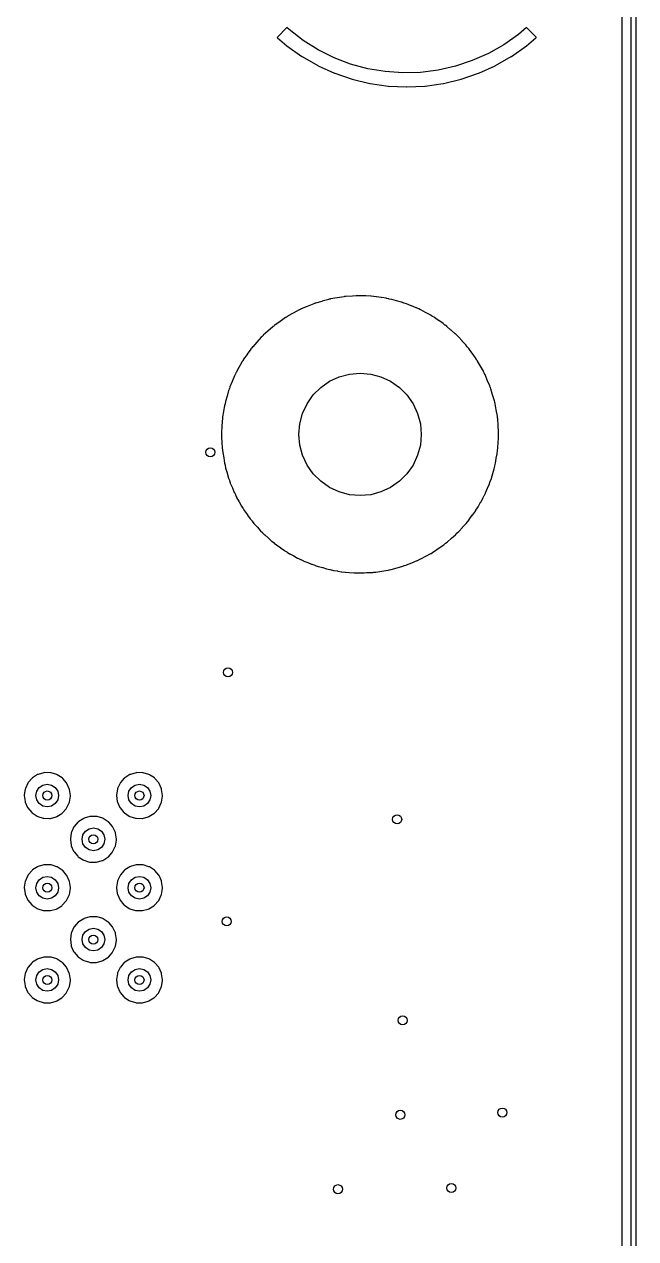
# Model space of a CAD drawing. Extents: x 0 to 4.25, y -4.33 to 0.
# Drawn here: x 3.723 to 4.254, y -2.153 to -1.1 of the extents above; entities that cross this region are included whole.
import ezdxf

# ---------------------------------------------------------------- set-up
doc = ezdxf.new("R2010")
doc.units = 0
doc.header["$MEASUREMENT"] = 0
doc.layers.add('BLACK', color=7, linetype='CONTINUOUS')

msp = doc.modelspace()

# ---------------------------------------------------------------- linework, layer by layer
at = {"layer": 'BLACK', "linetype": 'CONTINUOUS'}
for p, q in [((4.25394, 0), (4.25394, -4.33071)), ((4.25, -4.32874), (4.25, -0.001969)), ((4.24201, -0.013961), (4.24201, -2.4072)), ((3.95116, -1.10241), (3.94301, -1.11056)), ((3.95305, -1.10418), (3.95116, -1.10241)), ((3.96524, -1.11357), (3.95305, -1.10418)), ((4.15902, -1.10235), (4.15207, -1.10835)), ((4.1674, -1.11073), (4.15902, -1.10235)), ((3.94301, -1.11056), (3.94277, -1.11102)), ((3.94277, -1.11102), (3.94279, -1.11112)), ((3.94279, -1.11112), (3.94286, -1.11121)), ((3.94286, -1.11121), (3.95108, -1.11823)), ((3.97829, -1.12172), (3.96524, -1.11357)), ((4.15207, -1.10835), (4.1395, -1.11722)), ((4.15916, -1.11823), (4.1672, -1.11136)), ((4.1672, -1.11136), (4.16747, -1.11092)), ((4.16746, -1.11082), (4.1674, -1.11073)), ((4.16747, -1.11092), (4.16746, -1.11082)), ((3.95108, -1.11823), (3.95122, -1.11834)), ((3.95122, -1.11834), (3.96415, -1.12742)), ((3.99207, -1.12856), (3.97829, -1.12172)), ((4.12612, -1.12482), (4.11207, -1.13107)), ((4.1395, -1.11722), (4.12612, -1.12482)), ((4.14609, -1.12742), (4.15901, -1.11834)), ((4.15901, -1.11834), (4.15916, -1.11823)), ((3.96415, -1.12742), (3.9643, -1.12752)), ((3.9643, -1.12752), (3.97803, -1.13535)), ((3.97803, -1.13535), (3.97819, -1.13543)), ((3.97819, -1.13543), (3.99259, -1.14193)), ((4.00645, -1.13402), (3.99207, -1.12856)), ((4.0213, -1.13806), (4.00645, -1.13402)), ((4.09747, -1.13593), (4.08246, -1.13934)), ((4.11207, -1.13107), (4.09747, -1.13593)), ((4.11765, -1.14193), (4.13205, -1.13543)), ((4.13205, -1.13543), (4.13221, -1.13535)), ((4.13221, -1.13535), (4.14593, -1.12752)), ((4.14593, -1.12752), (4.14609, -1.12742)), ((3.99259, -1.14193), (3.99276, -1.142)), ((3.99276, -1.142), (4.0077, -1.14712)), ((4.0077, -1.14712), (4.00788, -1.14717)), ((4.00788, -1.14717), (4.02324, -1.15086)), ((4.03647, -1.14062), (4.0213, -1.13806)), ((4.05182, -1.1417), (4.03647, -1.14062)), ((4.0672, -1.14127), (4.05182, -1.1417)), ((4.08246, -1.13934), (4.0672, -1.14127)), ((4.08699, -1.15086), (4.10235, -1.14717)), ((4.10235, -1.14717), (4.10253, -1.14712)), ((4.10253, -1.14712), (4.11748, -1.142)), ((4.11748, -1.142), (4.11765, -1.14193)), ((4.02324, -1.15086), (4.02342, -1.15089)), ((4.02342, -1.15089), (4.03906, -1.15312)), ((4.03906, -1.15312), (4.03925, -1.15314)), ((4.03925, -1.15314), (4.05503, -1.15388)), ((4.05503, -1.15388), (4.05521, -1.15388)), ((4.05521, -1.15388), (4.07099, -1.15314)), ((4.07099, -1.15314), (4.07117, -1.15312)), ((4.07117, -1.15312), (4.08681, -1.15089)), ((4.08681, -1.15089), (4.08699, -1.15086)), ((3.9877, -1.33812), (3.98749, -1.33817)), ((3.98808, -1.33806), (3.9877, -1.33812)), ((3.98847, -1.33797), (3.98808, -1.33806)), ((3.98872, -1.3379), (3.98847, -1.33797)), ((3.98893, -1.33785), (3.98872, -1.3379)), ((3.99476, -1.33691), (3.98893, -1.33785)), ((3.9948, -1.3369), (3.99476, -1.33691)), ((4.00092, -1.33585), (3.9948, -1.3369)), ((4.00114, -1.33583), (4.00092, -1.33585)), ((4.00141, -1.33581), (4.00114, -1.33583)), ((4.00182, -1.33577), (4.00141, -1.33581)), ((4.00197, -1.33574), (4.00182, -1.33577)), ((4.00219, -1.33572), (4.00197, -1.33574)), ((4.00817, -1.33543), (4.00219, -1.33572)), ((4.0082, -1.33543), (4.00817, -1.33543)), ((4.01114, -1.33526), (4.0082, -1.33543)), ((4.01125, -1.33526), (4.01114, -1.33526)), ((4.01158, -1.33526), (4.01125, -1.33526)), ((4.01177, -1.33525), (4.01158, -1.33526)), ((4.01538, -1.33507), (4.01177, -1.33525)), ((4.01559, -1.33508), (4.01538, -1.33507)), ((4.01832, -1.33525), (4.01559, -1.33508)), ((4.01857, -1.33526), (4.01832, -1.33525)), ((4.0196, -1.33526), (4.01857, -1.33526)), ((4.01968, -1.33526), (4.0196, -1.33526)), ((4.02399, -1.33543), (4.01968, -1.33526)), ((4.02417, -1.33544), (4.02399, -1.33543)), ((4.0264, -1.33575), (4.02417, -1.33544)), ((4.02668, -1.33577), (4.0264, -1.33575)), ((4.02877, -1.33591), (4.02668, -1.33577)), ((4.02899, -1.33593), (4.02877, -1.33591)), ((4.03307, -1.33665), (4.02899, -1.33593)), ((4.03322, -1.33667), (4.03307, -1.33665)), ((4.03748, -1.33725), (4.03322, -1.33667)), ((4.0377, -1.3373), (4.03748, -1.33725)), ((4.03975, -1.33782), (4.0377, -1.3373)), ((4.04004, -1.33788), (4.03975, -1.33782)), ((4.042, -1.33822), (4.04004, -1.33788)), ((3.96183, -1.34728), (3.95672, -1.35015)), ((3.96203, -1.34719), (3.96183, -1.34728)), ((3.96258, -1.34696), (3.96203, -1.34719)), ((3.96294, -1.34679), (3.96258, -1.34696)), ((3.96335, -1.34656), (3.96294, -1.34679)), ((3.96355, -1.34647), (3.96335, -1.34656)), ((3.96884, -1.34433), (3.96355, -1.34647)), ((3.96889, -1.34431), (3.96884, -1.34433)), ((3.9744, -1.342), (3.96889, -1.34431)), ((3.97461, -1.34193), (3.9744, -1.342)), ((3.97508, -1.34179), (3.97461, -1.34193)), ((3.97546, -1.34166), (3.97508, -1.34179)), ((3.97579, -1.34152), (3.97546, -1.34166)), ((3.976, -1.34145), (3.97579, -1.34152)), ((3.9816, -1.33989), (3.976, -1.34145)), ((3.98164, -1.33988), (3.9816, -1.33989)), ((3.98749, -1.33817), (3.98164, -1.33988)), ((4.04221, -1.33827), (4.042, -1.33822)), ((4.04628, -1.33947), (4.04221, -1.33827)), ((4.04643, -1.33951), (4.04628, -1.33947)), ((4.0507, -1.3406), (4.04643, -1.33951)), ((4.05091, -1.34066), (4.0507, -1.3406)), ((4.05279, -1.34138), (4.05091, -1.34066)), ((4.05308, -1.34147), (4.05279, -1.34138)), ((4.05488, -1.342), (4.05308, -1.34147)), ((4.05508, -1.34208), (4.05488, -1.342)), ((4.0591, -1.34376), (4.05508, -1.34208)), ((4.05923, -1.34382), (4.0591, -1.34376)), ((4.06345, -1.34542), (4.05923, -1.34382)), ((4.06366, -1.34551), (4.06345, -1.34542)), ((4.06535, -1.34638), (4.06366, -1.34551)), ((4.06563, -1.34651), (4.06535, -1.34638)), ((4.06726, -1.34719), (4.06563, -1.34651)), ((4.06745, -1.34729), (4.06726, -1.34719)), ((4.07135, -1.34947), (4.06745, -1.34729)), ((3.94523, -1.35735), (3.9407, -1.3605)), ((3.94529, -1.35731), (3.94523, -1.35735)), ((3.94994, -1.35396), (3.94529, -1.35731)), ((3.95013, -1.35384), (3.94994, -1.35396)), ((3.95074, -1.35349), (3.95013, -1.35384)), ((3.95107, -1.35329), (3.95074, -1.35349)), ((3.95155, -1.35296), (3.95107, -1.35329)), ((3.95173, -1.35284), (3.95155, -1.35296)), ((3.95667, -1.35017), (3.95173, -1.35284)), ((3.95672, -1.35015), (3.95667, -1.35017)), ((4.07147, -1.34953), (4.07135, -1.34947)), ((4.07558, -1.35165), (4.07147, -1.34953)), ((4.07577, -1.35176), (4.07558, -1.35165)), ((4.07726, -1.35276), (4.07577, -1.35176)), ((4.07753, -1.35292), (4.07726, -1.35276)), ((4.07898, -1.35373), (4.07753, -1.35292)), ((4.07917, -1.35385), (4.07898, -1.35373)), ((4.08288, -1.35651), (4.07917, -1.35385)), ((4.08299, -1.35658), (4.08288, -1.35651)), ((4.08692, -1.35921), (4.08299, -1.35658)), ((3.93044, -1.36948), (3.9299, -1.37007)), ((3.93059, -1.36933), (3.93044, -1.36948)), ((3.93467, -1.36576), (3.93059, -1.36933)), ((3.93472, -1.36572), (3.93467, -1.36576)), ((3.93888, -1.36193), (3.93472, -1.36572)), ((3.93906, -1.36179), (3.93888, -1.36193)), ((3.93972, -1.36132), (3.93906, -1.36179)), ((3.94001, -1.36108), (3.93972, -1.36132)), ((3.94053, -1.36063), (3.94001, -1.36108)), ((3.9407, -1.3605), (3.94053, -1.36063)), ((4.0871, -1.35935), (4.08692, -1.35921)), ((4.08839, -1.36043), (4.0871, -1.35935)), ((4.08864, -1.36063), (4.08839, -1.36043)), ((4.0899, -1.36154), (4.08864, -1.36063)), ((4.09008, -1.36167), (4.0899, -1.36154)), ((4.09355, -1.3648), (4.09008, -1.36167)), ((4.09364, -1.36488), (4.09355, -1.3648)), ((4.09734, -1.36801), (4.09364, -1.36488)), ((4.0975, -1.36817), (4.09734, -1.36801)), ((4.09858, -1.36931), (4.0975, -1.36817)), ((4.09882, -1.36954), (4.09858, -1.36931)), ((4.09989, -1.37051), (4.09882, -1.36954)), ((3.92086, -1.38013), (3.92064, -1.38042)), ((3.9214, -1.3794), (3.92086, -1.38013)), ((3.92153, -1.37923), (3.9214, -1.3794)), ((3.92511, -1.37531), (3.92153, -1.37923)), ((3.92517, -1.37525), (3.92511, -1.37531)), ((3.9288, -1.37111), (3.92517, -1.37525)), ((3.92896, -1.37095), (3.9288, -1.37111)), ((3.92964, -1.37033), (3.92896, -1.37095)), ((3.9299, -1.37007), (3.92964, -1.37033)), ((4.10004, -1.37067), (4.09989, -1.37051)), ((4.10322, -1.37424), (4.10004, -1.37067)), ((4.10329, -1.37433), (4.10322, -1.37424)), ((4.10669, -1.37794), (4.10329, -1.37433)), ((4.10683, -1.37811), (4.10669, -1.37794)), ((4.10771, -1.37928), (4.10683, -1.37811)), ((4.10792, -1.37954), (4.10771, -1.37928)), ((4.10881, -1.38054), (4.10792, -1.37954)), ((3.91351, -1.39027), (3.91301, -1.39115)), ((3.91363, -1.39009), (3.91351, -1.39027)), ((3.91669, -1.38588), (3.91363, -1.39009)), ((3.91674, -1.38581), (3.91669, -1.38588)), ((3.91982, -1.38137), (3.91674, -1.38581)), ((3.91996, -1.38119), (3.91982, -1.38137)), ((3.92064, -1.38042), (3.91996, -1.38119)), ((4.10895, -1.38071), (4.10881, -1.38054)), ((4.11176, -1.38471), (4.10895, -1.38071)), ((4.11183, -1.38479), (4.11176, -1.38471)), ((4.11486, -1.38885), (4.11183, -1.38479)), ((4.11498, -1.38904), (4.11486, -1.38885)), ((4.11566, -1.39021), (4.11498, -1.38904)), ((4.11585, -1.3905), (4.11566, -1.39021)), ((4.11656, -1.3915), (4.11585, -1.3905)), ((3.90951, -1.39732), (3.90699, -1.40175)), ((3.90955, -1.39724), (3.90951, -1.39732)), ((3.91206, -1.39258), (3.90955, -1.39724)), ((3.91217, -1.39239), (3.91206, -1.39258)), ((3.91282, -1.39146), (3.91217, -1.39239)), ((3.91301, -1.39115), (3.91282, -1.39146)), ((4.11667, -1.39169), (4.11656, -1.3915)), ((4.11908, -1.39606), (4.11667, -1.39169)), ((4.11913, -1.39615), (4.11908, -1.39606)), ((4.12174, -1.40062), (4.11913, -1.39615)), ((4.12184, -1.40082), (4.12174, -1.40062)), ((4.12234, -1.40196), (4.12184, -1.40082)), ((3.90366, -1.4095), (3.90169, -1.41409)), ((3.9037, -1.4094), (3.90366, -1.4095)), ((3.90562, -1.4046), (3.9037, -1.4094)), ((3.90571, -1.4044), (3.90562, -1.4046)), ((3.9063, -1.4033), (3.90571, -1.4044)), ((3.90645, -1.40298), (3.9063, -1.4033)), ((3.90689, -1.40195), (3.90645, -1.40298)), ((3.90699, -1.40175), (3.90689, -1.40195)), ((3.98048, -1.4146), (3.98807, -1.40929)), ((3.98807, -1.40929), (3.99647, -1.40537)), ((3.99647, -1.40537), (4.00542, -1.40297)), ((4.00542, -1.40297), (4.01465, -1.40217)), ((4.01465, -1.40217), (4.02388, -1.40297)), ((4.02388, -1.40297), (4.03282, -1.40537)), ((4.03282, -1.40537), (4.04122, -1.40929)), ((4.04122, -1.40929), (4.04881, -1.4146)), ((4.1225, -1.40228), (4.12234, -1.40196)), ((4.12304, -1.40326), (4.1225, -1.40228)), ((4.12313, -1.40346), (4.12304, -1.40326)), ((4.12507, -1.40817), (4.12313, -1.40346)), ((4.12511, -1.40826), (4.12507, -1.40817)), ((4.12724, -1.4131), (4.12511, -1.40826)), ((3.89921, -1.42226), (3.8978, -1.42693)), ((3.89924, -1.42215), (3.89921, -1.42226)), ((3.90058, -1.41727), (3.89924, -1.42215)), ((3.90065, -1.41705), (3.90058, -1.41727)), ((3.90115, -1.41579), (3.90065, -1.41705)), ((3.90126, -1.41547), (3.90115, -1.41579)), ((3.90162, -1.41429), (3.90126, -1.41547)), ((3.90169, -1.41409), (3.90162, -1.41429)), ((3.96862, -1.42874), (3.97393, -1.42115)), ((3.97393, -1.42115), (3.98048, -1.4146)), ((4.04881, -1.4146), (4.05536, -1.42115)), ((4.05536, -1.42115), (4.06067, -1.42874)), ((4.12732, -1.41331), (4.12724, -1.4131)), ((4.12766, -1.41439), (4.12732, -1.41331)), ((4.12778, -1.41473), (4.12766, -1.41439)), ((4.12816, -1.41567), (4.12778, -1.41473)), ((4.12824, -1.41587), (4.12816, -1.41567)), ((4.12967, -1.42088), (4.12824, -1.41587)), ((4.12969, -1.42096), (4.12967, -1.42088)), ((4.1313, -1.42612), (4.12969, -1.42096)), ((3.897, -1.43042), (3.89625, -1.43532)), ((3.89705, -1.43021), (3.897, -1.43042)), ((3.89743, -1.42879), (3.89705, -1.43021)), ((3.89751, -1.42846), (3.89743, -1.42879)), ((3.89775, -1.42715), (3.89751, -1.42846)), ((3.8978, -1.42693), (3.89775, -1.42715)), ((3.9647, -1.43714), (3.96862, -1.42874)), ((4.06067, -1.42874), (4.06459, -1.43714)), ((4.13135, -1.42633), (4.1313, -1.42612)), ((4.13154, -1.42734), (4.13135, -1.42633)), ((4.13163, -1.4277), (4.13154, -1.42734)), ((4.13188, -1.42857), (4.13163, -1.4277)), ((4.13192, -1.42878), (4.13188, -1.42857)), ((4.13281, -1.43401), (4.13192, -1.42878)), ((3.8952, -1.44212), (3.89496, -1.44368)), ((3.89524, -1.4418), (3.8952, -1.44212)), ((3.89534, -1.44035), (3.89524, -1.4418)), ((3.89537, -1.44014), (3.89534, -1.44035)), ((3.89623, -1.43543), (3.89537, -1.44014)), ((3.89625, -1.43532), (3.89623, -1.43543)), ((3.9623, -1.44609), (3.9647, -1.43714)), ((4.06459, -1.43714), (4.06699, -1.44609)), ((4.13282, -1.43409), (4.13281, -1.43401)), ((4.13385, -1.43951), (4.13282, -1.43409)), ((4.13388, -1.43973), (4.13385, -1.43951)), ((4.13395, -1.44065), (4.13388, -1.43973)), ((4.13399, -1.44102), (4.13395, -1.44065)), ((4.13413, -1.4418), (4.13399, -1.44102)), ((4.13415, -1.44202), (4.13413, -1.4418)), ((4.13445, -1.44742), (4.13415, -1.44202)), ((3.89442, -1.45353), (3.89441, -1.45375)), ((3.89441, -1.45375), (3.89448, -1.4553)), ((3.89474, -1.44886), (3.89442, -1.45353)), ((3.89475, -1.44874), (3.89474, -1.44886)), ((3.89494, -1.4439), (3.89475, -1.44874)), ((3.89496, -1.44368), (3.89494, -1.4439)), ((3.9615, -1.45531), (3.9623, -1.44609)), ((4.06699, -1.44609), (4.0678, -1.45531)), ((4.13446, -1.4475), (4.13445, -1.44742)), ((4.13487, -1.45311), (4.13446, -1.4475)), ((4.13485, -1.45414), (4.13488, -1.45333)), ((4.13488, -1.45333), (4.13487, -1.45311)), ((3.89448, -1.45562), (3.89441, -1.4573)), ((3.89441, -1.4573), (3.89442, -1.45752)), ((3.89442, -1.45752), (3.89477, -1.46225)), ((3.89448, -1.4553), (3.89448, -1.45562)), ((3.89477, -1.46225), (3.89478, -1.46238)), ((3.89478, -1.46238), (3.89497, -1.46694)), ((3.9623, -1.46454), (3.9615, -1.45531)), ((3.9647, -1.47349), (3.9623, -1.46454)), ((4.06699, -1.46454), (4.06459, -1.47349)), ((4.0678, -1.45531), (4.06699, -1.46454)), ((4.13435, -1.46673), (4.13451, -1.46277)), ((4.13451, -1.46277), (4.13452, -1.46259)), ((4.13452, -1.46259), (4.13484, -1.45874)), ((4.13484, -1.45874), (4.13485, -1.4586)), ((4.13485, -1.45452), (4.13485, -1.45414)), ((4.13489, -1.45525), (4.13485, -1.45452)), ((4.13485, -1.4586), (4.13489, -1.45538)), ((4.13489, -1.45538), (4.13489, -1.45525)), ((3.89497, -1.46694), (3.89499, -1.46716)), ((3.89499, -1.46716), (3.89524, -1.4688)), ((3.89524, -1.4688), (3.89528, -1.46911)), ((3.89528, -1.46911), (3.89541, -1.4709)), ((3.89541, -1.4709), (3.89544, -1.47112)), ((3.89544, -1.47112), (3.8963, -1.47566)), ((3.96862, -1.48189), (3.9647, -1.47349)), ((4.06459, -1.47349), (4.06067, -1.48189)), ((4.13294, -1.47601), (4.1337, -1.47216)), ((4.1337, -1.47216), (4.13373, -1.47194)), ((4.13373, -1.47194), (4.13393, -1.46964)), ((4.13393, -1.46964), (4.13396, -1.46937)), ((4.13396, -1.46937), (4.13433, -1.46695)), ((4.13433, -1.46695), (4.13435, -1.46673)), ((3.8963, -1.47566), (3.89633, -1.4758)), ((3.89633, -1.4758), (3.89701, -1.48021)), ((3.89701, -1.48021), (3.89705, -1.48042)), ((3.89705, -1.48042), (3.89752, -1.48213)), ((3.89752, -1.48213), (3.89759, -1.48243)), ((3.89759, -1.48243), (3.89794, -1.4843)), ((3.89794, -1.4843), (3.898, -1.48451)), ((3.898, -1.48451), (3.89933, -1.48882)), ((3.97393, -1.48948), (3.96862, -1.48189)), ((4.06067, -1.48189), (4.05536, -1.48948)), ((4.12986, -1.48917), (4.13108, -1.48532)), ((4.13108, -1.48532), (4.13114, -1.48511)), ((4.13114, -1.48511), (4.13157, -1.48295)), ((4.13157, -1.48295), (4.13163, -1.48268)), ((4.13163, -1.48268), (4.13224, -1.48042)), ((4.13224, -1.48042), (4.13229, -1.48021)), ((4.13229, -1.48021), (4.13291, -1.47618)), ((4.13291, -1.47618), (4.13294, -1.47601)), ((3.89933, -1.48882), (3.89937, -1.48896)), ((3.89937, -1.48896), (3.90052, -1.49317)), ((3.90052, -1.49317), (3.90059, -1.49337)), ((3.90059, -1.49337), (3.90128, -1.49512)), ((3.90128, -1.49512), (3.90138, -1.49541)), ((3.90138, -1.49541), (3.90197, -1.49732)), ((3.98048, -1.49603), (3.97393, -1.48948)), ((3.98807, -1.50134), (3.98048, -1.49603)), ((4.04881, -1.49603), (4.04122, -1.50134)), ((4.05536, -1.48948), (4.04881, -1.49603)), ((4.12709, -1.49791), (4.12772, -1.49592)), ((4.12772, -1.49592), (4.12782, -1.49564)), ((4.12782, -1.49564), (4.12865, -1.49358)), ((4.12865, -1.49358), (4.12872, -1.49336)), ((4.12872, -1.49336), (4.12982, -1.48933)), ((4.12982, -1.48933), (4.12986, -1.48917)), ((3.90197, -1.49732), (3.90205, -1.49753)), ((3.90205, -1.49753), (3.90382, -1.50156)), ((3.90382, -1.50156), (3.90388, -1.5017)), ((3.90388, -1.5017), (3.90545, -1.50565)), ((3.90545, -1.50565), (3.90554, -1.50585)), ((3.90554, -1.50585), (3.90647, -1.5076)), ((3.99647, -1.50526), (3.98807, -1.50134)), ((4.00542, -1.50766), (3.99647, -1.50526)), ((4.03282, -1.50526), (4.02388, -1.50766)), ((4.04122, -1.50134), (4.03282, -1.50526)), ((4.12258, -1.5081), (4.12358, -1.50623)), ((4.12358, -1.50623), (4.12368, -1.50603)), ((4.12368, -1.50603), (4.12527, -1.50204)), ((4.12527, -1.50204), (4.12533, -1.5019)), ((4.12533, -1.5019), (4.12701, -1.49812)), ((4.12701, -1.49812), (4.12709, -1.49791)), ((3.90647, -1.5076), (3.9066, -1.50787)), ((3.9066, -1.50787), (3.90745, -1.50981)), ((3.90745, -1.50981), (3.90755, -1.51001)), ((3.90755, -1.51001), (3.90972, -1.51372)), ((3.90972, -1.51372), (3.90979, -1.51385)), ((3.90979, -1.51385), (3.91174, -1.51751)), ((4.01465, -1.50846), (4.00542, -1.50766)), ((4.02388, -1.50766), (4.01465, -1.50846)), ((4.11723, -1.51805), (4.11932, -1.51417)), ((4.11932, -1.51417), (4.11939, -1.51404)), ((4.11939, -1.51404), (4.12154, -1.51037)), ((4.12154, -1.51037), (4.12164, -1.51018)), ((4.12164, -1.51018), (4.12245, -1.50837)), ((4.12245, -1.50837), (4.12258, -1.5081)), ((3.91174, -1.51751), (3.91185, -1.5177)), ((3.91185, -1.5177), (3.91303, -1.51943)), ((3.91303, -1.51943), (3.91319, -1.51967)), ((3.91319, -1.51967), (3.91431, -1.52159)), ((3.91431, -1.52159), (3.91443, -1.52178)), ((3.91443, -1.52178), (3.91694, -1.52513)), ((3.91694, -1.52513), (3.91703, -1.52527)), ((3.91703, -1.52527), (3.91931, -1.52859)), ((4.10947, -1.52926), (4.11205, -1.52555)), ((4.11205, -1.52555), (4.11213, -1.52543)), ((4.11213, -1.52543), (4.11474, -1.52195)), ((4.11474, -1.52195), (4.11486, -1.52177)), ((4.11486, -1.52177), (4.11581, -1.52015)), ((4.11581, -1.52015), (4.11597, -1.51989)), ((4.11597, -1.51989), (4.11712, -1.51824)), ((4.11712, -1.51824), (4.11723, -1.51805)), ((3.91931, -1.52859), (3.91945, -1.52877)), ((3.91945, -1.52877), (3.92088, -1.53043)), ((3.92088, -1.53043), (3.92106, -1.53065)), ((3.92106, -1.53065), (3.92246, -1.53252)), ((3.92246, -1.53252), (3.9226, -1.53269)), ((3.9226, -1.53269), (3.92539, -1.53566)), ((3.92539, -1.53566), (3.92551, -1.53579)), ((3.92551, -1.53579), (3.92807, -1.53876)), ((4.10049, -1.53952), (4.10354, -1.53604)), ((4.10354, -1.53604), (4.10363, -1.53594)), ((4.10363, -1.53594), (4.10669, -1.53269)), ((4.10669, -1.53269), (4.10683, -1.53252)), ((4.10683, -1.53252), (4.10789, -1.5311)), ((4.10789, -1.5311), (4.10808, -1.53086)), ((4.10808, -1.53086), (4.10933, -1.52944)), ((4.10933, -1.52944), (4.10947, -1.52926)), ((3.92807, -1.53876), (3.92823, -1.53892)), ((3.92823, -1.53892), (3.92992, -1.54049)), ((3.92992, -1.54049), (3.93012, -1.54068)), ((3.93012, -1.54068), (3.93179, -1.54246)), ((3.93179, -1.54246), (3.93195, -1.54262)), ((3.93195, -1.54262), (3.93498, -1.54518)), ((3.93498, -1.54518), (3.93511, -1.5453)), ((3.93511, -1.5453), (3.93792, -1.54789)), ((3.93792, -1.54789), (3.93808, -1.54803)), ((3.93808, -1.54803), (3.94003, -1.54947)), ((4.08887, -1.54982), (4.09023, -1.54884)), ((4.09023, -1.54884), (4.09041, -1.5487)), ((4.09041, -1.5487), (4.09391, -1.54551)), ((4.09391, -1.54551), (4.09401, -1.54543)), ((4.09401, -1.54543), (4.09749, -1.54247)), ((4.09749, -1.54247), (4.09765, -1.54232)), ((4.09765, -1.54232), (4.09878, -1.5411)), ((4.09878, -1.5411), (4.09901, -1.54088)), ((4.09901, -1.54088), (4.10034, -1.53968)), ((4.10034, -1.53968), (4.10049, -1.53952)), ((3.94003, -1.54947), (3.94024, -1.54963)), ((3.94024, -1.54963), (3.94219, -1.55128)), ((3.94219, -1.55128), (3.94237, -1.55142)), ((3.94237, -1.55142), (3.94558, -1.55356)), ((3.94558, -1.55356), (3.94573, -1.55367)), ((3.94573, -1.55367), (3.94871, -1.55587)), ((3.94871, -1.55587), (3.9489, -1.55599)), ((3.9489, -1.55599), (3.95109, -1.55725)), ((3.95109, -1.55725), (3.95131, -1.55739)), ((3.95131, -1.55739), (3.95352, -1.55887)), ((3.95352, -1.55887), (3.95371, -1.55898)), ((3.95371, -1.55898), (3.95704, -1.5607)), ((4.07188, -1.56087), (4.07612, -1.55865)), ((4.07612, -1.55865), (4.07631, -1.55854)), ((4.07631, -1.55854), (4.07751, -1.55773)), ((4.07751, -1.55773), (4.07779, -1.55756)), ((4.07779, -1.55756), (4.07916, -1.55679)), ((4.07916, -1.55679), (4.07935, -1.55667)), ((4.07935, -1.55667), (4.08328, -1.55384)), ((4.08328, -1.55384), (4.08338, -1.55377)), ((4.08338, -1.55377), (4.08726, -1.55116)), ((4.08726, -1.55116), (4.08743, -1.55103)), ((4.08743, -1.55103), (4.08861, -1.55002)), ((4.08861, -1.55002), (4.08887, -1.54982)), ((3.95704, -1.5607), (3.95721, -1.56079)), ((3.95721, -1.56079), (3.96033, -1.56259)), ((3.96033, -1.56259), (3.96053, -1.56269)), ((3.96053, -1.56269), (3.96294, -1.56375)), ((3.96294, -1.56375), (3.96317, -1.56385)), ((3.96317, -1.56385), (3.96563, -1.56512)), ((3.96563, -1.56512), (3.96584, -1.56521)), ((3.96584, -1.56521), (3.96924, -1.5665)), ((3.96924, -1.5665), (3.96943, -1.56658)), ((3.96943, -1.56658), (3.97263, -1.56798)), ((3.97263, -1.56798), (3.97284, -1.56805)), ((3.97284, -1.56805), (3.97545, -1.56886)), ((3.97545, -1.56886), (3.97569, -1.56895)), ((3.97569, -1.56895), (3.97838, -1.56997)), ((4.04687, -1.57098), (4.0517, -1.56971)), ((4.0517, -1.56971), (4.05191, -1.56964)), ((4.05191, -1.56964), (4.05305, -1.56919)), ((4.05305, -1.56919), (4.05338, -1.56908)), ((4.05338, -1.56908), (4.05468, -1.5687)), ((4.05468, -1.5687), (4.05489, -1.56863)), ((4.05489, -1.56863), (4.05956, -1.56667)), ((4.05956, -1.56667), (4.05966, -1.56663)), ((4.05966, -1.56663), (4.06422, -1.56486)), ((4.06422, -1.56486), (4.06442, -1.56477)), ((4.06442, -1.56477), (4.0656, -1.56415)), ((4.0656, -1.56415), (4.06591, -1.56401)), ((4.06591, -1.56401), (4.06726, -1.56344)), ((4.06726, -1.56344), (4.06746, -1.56335)), ((4.06746, -1.56335), (4.07178, -1.56092)), ((4.07178, -1.56092), (4.07188, -1.56087)), ((3.97838, -1.56997), (3.97859, -1.57003)), ((3.97859, -1.57003), (3.98202, -1.5709)), ((3.98202, -1.5709), (3.98221, -1.57096)), ((3.98221, -1.57096), (3.98545, -1.57196)), ((3.98545, -1.57196), (3.98566, -1.57201)), ((3.98566, -1.57201), (3.98846, -1.57255)), ((3.98846, -1.57255), (3.9887, -1.5726)), ((3.9887, -1.5726), (3.99159, -1.57333)), ((3.99159, -1.57333), (3.99181, -1.57338)), ((3.99181, -1.57338), (3.9952, -1.57384)), ((3.9952, -1.57384), (3.99541, -1.57387)), ((3.99541, -1.57387), (3.99863, -1.57449)), ((3.99863, -1.57449), (3.99885, -1.57452)), ((3.99885, -1.57452), (4.0018, -1.57474)), ((4.0018, -1.57474), (4.00203, -1.57477)), ((4.00203, -1.57477), (4.00512, -1.57519)), ((4.00512, -1.57519), (4.0053, -1.5752)), ((4.0053, -1.5752), (4.00962, -1.57537)), ((4.00962, -1.57537), (4.00969, -1.57537)), ((4.00969, -1.57537), (4.00986, -1.57537)), ((4.00986, -1.57537), (4.01016, -1.57539)), ((4.01016, -1.57539), (4.01202, -1.57553)), ((4.01202, -1.57553), (4.01224, -1.57553)), ((4.01224, -1.57553), (4.01672, -1.57538)), ((4.01672, -1.57538), (4.01686, -1.57537)), ((4.01686, -1.57537), (4.01804, -1.57537)), ((4.01804, -1.57537), (4.01815, -1.57537)), ((4.01815, -1.57537), (4.02015, -1.57526)), ((4.02015, -1.57526), (4.02023, -1.57525)), ((4.02023, -1.57525), (4.02543, -1.57507)), ((4.02543, -1.57507), (4.02565, -1.57505)), ((4.02565, -1.57505), (4.02665, -1.5749)), ((4.02665, -1.5749), (4.02701, -1.57487)), ((4.02701, -1.57487), (4.02815, -1.5748)), ((4.02815, -1.5748), (4.02837, -1.57478)), ((4.02837, -1.57478), (4.03358, -1.57388)), ((4.03358, -1.57388), (4.03367, -1.57387)), ((4.03367, -1.57387), (4.03872, -1.57312)), ((4.03872, -1.57312), (4.03893, -1.57308)), ((4.03893, -1.57308), (4.04001, -1.57279)), ((4.04001, -1.57279), (4.04036, -1.57272)), ((4.04036, -1.57272), (4.04159, -1.57251)), ((4.04159, -1.57251), (4.0418, -1.57246)), ((4.0418, -1.57246), (4.04677, -1.57101)), ((4.04677, -1.57101), (4.04687, -1.57098)), ((3.7402, -1.7489), (3.73528, -1.7503)), ((3.74075, -1.74882), (3.7402, -1.7489)), ((3.74587, -1.74885), (3.74075, -1.74882)), ((3.74642, -1.74893), (3.74587, -1.74885)), ((3.75132, -1.7504), (3.74642, -1.74893)), ((3.8202, -1.7489), (3.81528, -1.7503)), ((3.82075, -1.74882), (3.8202, -1.7489)), ((3.82587, -1.74885), (3.82075, -1.74882)), ((3.82642, -1.74893), (3.82587, -1.74885)), ((3.83132, -1.7504), (3.82642, -1.74893)), ((3.72633, -1.75792), (3.72416, -1.76255)), ((3.72664, -1.75746), (3.72633, -1.75792)), ((3.73002, -1.75362), (3.72664, -1.75746)), ((3.73045, -1.75326), (3.73002, -1.75362)), ((3.73478, -1.75053), (3.73045, -1.75326)), ((3.73528, -1.7503), (3.73478, -1.75053)), ((3.73623, -1.7617), (3.73942, -1.75957)), ((3.73942, -1.75957), (3.74319, -1.75882)), ((3.74319, -1.75882), (3.74696, -1.75957)), ((3.74696, -1.75957), (3.75015, -1.7617)), ((3.75182, -1.75063), (3.75132, -1.7504)), ((3.75612, -1.75342), (3.75182, -1.75063)), ((3.75654, -1.75378), (3.75612, -1.75342)), ((3.75988, -1.75766), (3.75654, -1.75378)), ((3.76018, -1.75813), (3.75988, -1.75766)), ((3.7623, -1.76279), (3.76018, -1.75813)), ((3.80633, -1.75792), (3.80416, -1.76255)), ((3.80664, -1.75746), (3.80633, -1.75792)), ((3.81002, -1.75362), (3.80664, -1.75746)), ((3.81045, -1.75326), (3.81002, -1.75362)), ((3.81478, -1.75053), (3.81045, -1.75326)), ((3.81528, -1.7503), (3.81478, -1.75053)), ((3.81623, -1.7617), (3.81942, -1.75957)), ((3.81942, -1.75957), (3.82319, -1.75882)), ((3.82319, -1.75882), (3.82696, -1.75957)), ((3.82696, -1.75957), (3.83015, -1.7617)), ((3.83182, -1.75063), (3.83132, -1.7504)), ((3.83612, -1.75342), (3.83182, -1.75063)), ((3.83654, -1.75378), (3.83612, -1.75342)), ((3.83988, -1.75766), (3.83654, -1.75378)), ((3.84018, -1.75813), (3.83988, -1.75766)), ((3.8423, -1.76279), (3.84018, -1.75813)), ((3.72321, -1.76814), (3.7232, -1.76869)), ((3.7232, -1.76869), (3.72386, -1.77377)), ((3.72399, -1.76308), (3.72321, -1.76814)), ((3.72416, -1.76255), (3.72399, -1.76308)), ((3.73335, -1.76866), (3.7341, -1.76489)), ((3.7341, -1.77243), (3.73335, -1.76866)), ((3.7341, -1.76489), (3.73623, -1.7617)), ((3.75015, -1.7617), (3.75228, -1.76489)), ((3.75228, -1.76489), (3.75303, -1.76866)), ((3.75303, -1.76866), (3.75228, -1.77243)), ((3.76245, -1.76332), (3.7623, -1.76279)), ((3.76231, -1.77447), (3.76319, -1.7693)), ((3.76319, -1.76851), (3.76245, -1.76332)), ((3.76321, -1.76869), (3.76319, -1.76851)), ((3.76319, -1.7693), (3.76321, -1.769)), ((3.76321, -1.76882), (3.76321, -1.76869)), ((3.76321, -1.76888), (3.76321, -1.76882)), ((3.76321, -1.769), (3.76321, -1.76888)), ((3.80321, -1.76814), (3.8032, -1.76869)), ((3.8032, -1.76869), (3.80386, -1.77377)), ((3.80399, -1.76308), (3.80321, -1.76814)), ((3.80416, -1.76255), (3.80399, -1.76308)), ((3.81335, -1.76866), (3.8141, -1.76489)), ((3.8141, -1.77243), (3.81335, -1.76866)), ((3.8141, -1.76489), (3.81623, -1.7617)), ((3.83015, -1.7617), (3.83228, -1.76489)), ((3.83228, -1.76489), (3.83303, -1.76866)), ((3.83303, -1.76866), (3.83228, -1.77243)), ((3.84245, -1.76332), (3.8423, -1.76279)), ((3.84231, -1.77447), (3.84319, -1.7693)), ((3.84319, -1.76851), (3.84245, -1.76332)), ((3.84321, -1.76882), (3.84319, -1.76851)), ((3.84319, -1.7693), (3.84321, -1.769)), ((3.84321, -1.769), (3.84321, -1.76882)), ((3.72386, -1.77377), (3.72401, -1.7743)), ((3.72401, -1.7743), (3.72607, -1.77899)), ((3.72607, -1.77899), (3.72637, -1.77946)), ((3.72637, -1.77946), (3.72966, -1.78338)), ((3.73623, -1.77562), (3.7341, -1.77243)), ((3.73942, -1.77775), (3.73623, -1.77562)), ((3.74319, -1.7785), (3.73942, -1.77775)), ((3.74696, -1.77775), (3.74319, -1.7785)), ((3.75015, -1.77562), (3.74696, -1.77775)), ((3.75228, -1.77243), (3.75015, -1.77562)), ((3.75617, -1.78386), (3.7596, -1.78007)), ((3.7596, -1.78007), (3.75991, -1.77961)), ((3.75991, -1.77961), (3.76215, -1.775)), ((3.76215, -1.775), (3.76231, -1.77447)), ((3.80386, -1.77377), (3.80401, -1.7743)), ((3.80401, -1.7743), (3.80607, -1.77899)), ((3.80607, -1.77899), (3.80637, -1.77946)), ((3.80637, -1.77946), (3.80966, -1.78338)), ((3.81623, -1.77562), (3.8141, -1.77243)), ((3.81942, -1.77775), (3.81623, -1.77562)), ((3.82319, -1.7785), (3.81942, -1.77775)), ((3.82696, -1.77775), (3.82319, -1.7785)), ((3.83015, -1.77562), (3.82696, -1.77775)), ((3.83228, -1.77243), (3.83015, -1.77562)), ((3.83617, -1.78386), (3.8396, -1.78007)), ((3.8396, -1.78007), (3.83991, -1.77961)), ((3.83991, -1.77961), (3.84215, -1.775)), ((3.84215, -1.775), (3.84231, -1.77447)), ((3.72966, -1.78338), (3.73007, -1.78375)), ((3.73007, -1.78375), (3.73433, -1.78658)), ((3.73433, -1.78658), (3.73483, -1.78682)), ((3.73483, -1.78682), (3.73972, -1.78835)), ((3.73972, -1.78835), (3.74027, -1.78844)), ((3.74027, -1.78844), (3.74539, -1.78853)), ((3.74539, -1.78853), (3.74593, -1.78846)), ((3.74593, -1.78846), (3.75087, -1.78711)), ((3.75087, -1.78711), (3.75138, -1.78689)), ((3.75138, -1.78689), (3.75574, -1.78422)), ((3.75574, -1.78422), (3.75617, -1.78386)), ((3.77478, -1.78853), (3.77045, -1.79126)), ((3.77528, -1.7883), (3.77478, -1.78853)), ((3.7802, -1.7869), (3.77528, -1.7883)), ((3.78075, -1.78682), (3.7802, -1.7869)), ((3.78587, -1.78685), (3.78075, -1.78682)), ((3.78642, -1.78693), (3.78587, -1.78685)), ((3.79132, -1.7884), (3.78642, -1.78693)), ((3.79182, -1.78863), (3.79132, -1.7884)), ((3.79612, -1.79142), (3.79182, -1.78863)), ((3.80966, -1.78338), (3.81007, -1.78375)), ((3.81007, -1.78375), (3.81433, -1.78658)), ((3.81433, -1.78658), (3.81483, -1.78682)), ((3.81483, -1.78682), (3.81972, -1.78835)), ((3.81972, -1.78835), (3.82027, -1.78844)), ((3.82027, -1.78844), (3.82539, -1.78853)), ((3.82539, -1.78853), (3.82593, -1.78846)), ((3.82593, -1.78846), (3.83087, -1.78711)), ((3.83087, -1.78711), (3.83138, -1.78689)), ((3.83138, -1.78689), (3.83574, -1.78422)), ((3.83574, -1.78422), (3.83617, -1.78386)), ((3.76399, -1.80108), (3.76321, -1.80614)), ((3.76416, -1.80055), (3.76399, -1.80108)), ((3.76633, -1.79592), (3.76416, -1.80055)), ((3.76664, -1.79546), (3.76633, -1.79592)), ((3.77002, -1.79162), (3.76664, -1.79546)), ((3.77045, -1.79126), (3.77002, -1.79162)), ((3.7741, -1.80289), (3.77623, -1.7997)), ((3.77623, -1.7997), (3.77942, -1.79757)), ((3.77942, -1.79757), (3.78319, -1.79682)), ((3.78319, -1.79682), (3.78696, -1.79757)), ((3.78696, -1.79757), (3.79015, -1.7997)), ((3.79015, -1.7997), (3.79228, -1.80289)), ((3.79654, -1.79178), (3.79612, -1.79142)), ((3.79988, -1.79566), (3.79654, -1.79178)), ((3.80018, -1.79613), (3.79988, -1.79566)), ((3.8023, -1.80079), (3.80018, -1.79613)), ((3.80245, -1.80132), (3.8023, -1.80079)), ((3.80319, -1.80651), (3.80245, -1.80132)), ((3.76321, -1.80614), (3.7632, -1.80669)), ((3.7632, -1.80669), (3.76386, -1.81177)), ((3.76386, -1.81177), (3.76401, -1.8123)), ((3.77335, -1.80666), (3.7741, -1.80289)), ((3.7741, -1.81043), (3.77335, -1.80666)), ((3.77623, -1.81362), (3.7741, -1.81043)), ((3.79228, -1.81043), (3.79015, -1.81362)), ((3.79228, -1.80289), (3.79303, -1.80666)), ((3.79303, -1.80666), (3.79228, -1.81043)), ((3.80231, -1.81247), (3.80319, -1.8073)), ((3.80321, -1.80682), (3.80319, -1.80651)), ((3.80319, -1.8073), (3.80321, -1.807)), ((3.80321, -1.807), (3.80321, -1.80682)), ((3.76401, -1.8123), (3.76607, -1.81699)), ((3.76607, -1.81699), (3.76637, -1.81746)), ((3.76637, -1.81746), (3.76966, -1.82138)), ((3.76966, -1.82138), (3.77007, -1.82175)), ((3.77007, -1.82175), (3.77433, -1.82458)), ((3.77942, -1.81575), (3.77623, -1.81362)), ((3.78319, -1.8165), (3.77942, -1.81575)), ((3.78696, -1.81575), (3.78319, -1.8165)), ((3.79015, -1.81362), (3.78696, -1.81575)), ((3.79138, -1.82489), (3.79574, -1.82222)), ((3.79574, -1.82222), (3.79617, -1.82186)), ((3.79617, -1.82186), (3.7996, -1.81807)), ((3.7996, -1.81807), (3.79991, -1.81761)), ((3.79991, -1.81761), (3.80215, -1.813)), ((3.80215, -1.813), (3.80231, -1.81247)), ((3.73045, -1.83326), (3.73002, -1.83362)), ((3.73478, -1.83053), (3.73045, -1.83326)), ((3.73528, -1.8303), (3.73478, -1.83053)), ((3.7402, -1.8289), (3.73528, -1.8303)), ((3.74075, -1.82882), (3.7402, -1.8289)), ((3.74587, -1.82885), (3.74075, -1.82882)), ((3.74642, -1.82893), (3.74587, -1.82885)), ((3.75132, -1.8304), (3.74642, -1.82893)), ((3.75182, -1.83063), (3.75132, -1.8304)), ((3.75612, -1.83342), (3.75182, -1.83063)), ((3.77433, -1.82458), (3.77483, -1.82482)), ((3.77483, -1.82482), (3.77972, -1.82635)), ((3.77972, -1.82635), (3.78027, -1.82644)), ((3.78027, -1.82644), (3.78539, -1.82653)), ((3.78539, -1.82653), (3.78593, -1.82646)), ((3.78593, -1.82646), (3.79087, -1.82511)), ((3.79087, -1.82511), (3.79138, -1.82489)), ((3.81045, -1.83326), (3.81002, -1.83362)), ((3.81478, -1.83053), (3.81045, -1.83326)), ((3.81528, -1.8303), (3.81478, -1.83053)), ((3.8202, -1.8289), (3.81528, -1.8303)), ((3.82075, -1.82882), (3.8202, -1.8289)), ((3.82587, -1.82885), (3.82075, -1.82882)), ((3.82642, -1.82893), (3.82587, -1.82885)), ((3.83132, -1.8304), (3.82642, -1.82893)), ((3.83182, -1.83063), (3.83132, -1.8304)), ((3.83612, -1.83342), (3.83182, -1.83063)), ((3.72399, -1.84308), (3.72321, -1.84814)), ((3.72416, -1.84255), (3.72399, -1.84308)), ((3.72633, -1.83792), (3.72416, -1.84255)), ((3.72664, -1.83746), (3.72633, -1.83792)), ((3.73002, -1.83362), (3.72664, -1.83746)), ((3.7341, -1.84489), (3.73623, -1.8417)), ((3.73623, -1.8417), (3.73942, -1.83957)), ((3.73942, -1.83957), (3.74319, -1.83882)), ((3.74319, -1.83882), (3.74696, -1.83957)), ((3.74696, -1.83957), (3.75015, -1.8417)), ((3.75015, -1.8417), (3.75228, -1.84489)), ((3.75654, -1.83378), (3.75612, -1.83342)), ((3.75988, -1.83766), (3.75654, -1.83378)), ((3.76018, -1.83813), (3.75988, -1.83766)), ((3.7623, -1.84279), (3.76018, -1.83813)), ((3.76245, -1.84332), (3.7623, -1.84279)), ((3.76319, -1.84851), (3.76245, -1.84332)), ((3.80399, -1.84308), (3.80321, -1.84814)), ((3.80416, -1.84255), (3.80399, -1.84308)), ((3.80633, -1.83792), (3.80416, -1.84255)), ((3.80664, -1.83746), (3.80633, -1.83792)), ((3.81002, -1.83362), (3.80664, -1.83746)), ((3.8141, -1.84489), (3.81623, -1.8417)), ((3.81623, -1.8417), (3.81942, -1.83957)), ((3.81942, -1.83957), (3.82319, -1.83882)), ((3.82319, -1.83882), (3.82696, -1.83957)), ((3.82696, -1.83957), (3.83015, -1.8417)), ((3.83015, -1.8417), (3.83228, -1.84489)), ((3.83654, -1.83378), (3.83612, -1.83342)), ((3.83988, -1.83766), (3.83654, -1.83378)), ((3.84018, -1.83813), (3.83988, -1.83766)), ((3.8423, -1.84279), (3.84018, -1.83813)), ((3.84245, -1.84332), (3.8423, -1.84279)), ((3.84319, -1.84851), (3.84245, -1.84332)), ((3.72321, -1.84814), (3.7232, -1.84869)), ((3.7232, -1.84869), (3.72386, -1.85377)), ((3.72386, -1.85377), (3.72401, -1.8543)), ((3.72401, -1.8543), (3.72607, -1.85899)), ((3.73335, -1.84866), (3.7341, -1.84489)), ((3.7341, -1.85243), (3.73335, -1.84866)), ((3.73623, -1.85562), (3.7341, -1.85243)), ((3.75228, -1.85243), (3.75015, -1.85562)), ((3.75228, -1.84489), (3.75303, -1.84866)), ((3.75303, -1.84866), (3.75228, -1.85243)), ((3.76231, -1.85447), (3.76319, -1.8493)), ((3.76321, -1.84869), (3.76319, -1.84851)), ((3.76319, -1.8493), (3.76321, -1.849)), ((3.76321, -1.84882), (3.76321, -1.84869)), ((3.76321, -1.84888), (3.76321, -1.84882)), ((3.76321, -1.849), (3.76321, -1.84888)), ((3.80321, -1.84814), (3.8032, -1.84869)), ((3.8032, -1.84869), (3.80386, -1.85377)), ((3.80386, -1.85377), (3.80401, -1.8543)), ((3.80401, -1.8543), (3.80607, -1.85899)), ((3.81335, -1.84866), (3.8141, -1.84489)), ((3.8141, -1.85243), (3.81335, -1.84866)), ((3.81623, -1.85562), (3.8141, -1.85243)), ((3.83228, -1.85243), (3.83015, -1.85562)), ((3.83228, -1.84489), (3.83303, -1.84866)), ((3.83303, -1.84866), (3.83228, -1.85243)), ((3.84231, -1.85447), (3.84319, -1.8493)), ((3.84321, -1.84882), (3.84319, -1.84851)), ((3.84319, -1.8493), (3.84321, -1.849)), ((3.84321, -1.849), (3.84321, -1.84882)), ((3.72607, -1.85899), (3.72637, -1.85946)), ((3.72637, -1.85946), (3.72966, -1.86338)), ((3.72966, -1.86338), (3.73007, -1.86375)), ((3.73007, -1.86375), (3.73433, -1.86658)), ((3.73942, -1.85775), (3.73623, -1.85562)), ((3.74319, -1.8585), (3.73942, -1.85775)), ((3.74696, -1.85775), (3.74319, -1.8585)), ((3.75015, -1.85562), (3.74696, -1.85775)), ((3.75138, -1.86689), (3.75574, -1.86422)), ((3.75574, -1.86422), (3.75617, -1.86386)), ((3.75617, -1.86386), (3.7596, -1.86007)), ((3.7596, -1.86007), (3.75991, -1.85961)), ((3.75991, -1.85961), (3.76215, -1.855)), ((3.76215, -1.855), (3.76231, -1.85447)), ((3.80607, -1.85899), (3.80637, -1.85946)), ((3.80637, -1.85946), (3.80966, -1.86338)), ((3.80966, -1.86338), (3.81007, -1.86375)), ((3.81007, -1.86375), (3.81433, -1.86658)), ((3.81942, -1.85775), (3.81623, -1.85562)), ((3.82319, -1.8585), (3.81942, -1.85775)), ((3.82696, -1.85775), (3.82319, -1.8585)), ((3.83015, -1.85562), (3.82696, -1.85775)), ((3.83138, -1.86689), (3.83574, -1.86422)), ((3.83574, -1.86422), (3.83617, -1.86386)), ((3.83617, -1.86386), (3.8396, -1.86007)), ((3.8396, -1.86007), (3.83991, -1.85961)), ((3.83991, -1.85961), (3.84215, -1.855)), ((3.84215, -1.855), (3.84231, -1.85447)), ((3.73433, -1.86658), (3.73483, -1.86682)), ((3.73483, -1.86682), (3.73972, -1.86835)), ((3.73972, -1.86835), (3.74027, -1.86844)), ((3.74027, -1.86844), (3.74539, -1.86853)), ((3.74539, -1.86853), (3.74593, -1.86846)), ((3.74593, -1.86846), (3.75087, -1.86711)), ((3.75087, -1.86711), (3.75138, -1.86689)), ((3.77528, -1.8753), (3.77478, -1.87553)), ((3.7802, -1.8739), (3.77528, -1.8753)), ((3.78075, -1.87382), (3.7802, -1.8739)), ((3.78587, -1.87385), (3.78075, -1.87382)), ((3.78642, -1.87393), (3.78587, -1.87385)), ((3.79132, -1.8754), (3.78642, -1.87393)), ((3.79182, -1.87563), (3.79132, -1.8754)), ((3.81433, -1.86658), (3.81483, -1.86682)), ((3.81483, -1.86682), (3.81972, -1.86835)), ((3.81972, -1.86835), (3.82027, -1.86844)), ((3.82027, -1.86844), (3.82539, -1.86853)), ((3.82539, -1.86853), (3.82593, -1.86846)), ((3.82593, -1.86846), (3.83087, -1.86711)), ((3.83087, -1.86711), (3.83138, -1.86689)), ((3.76633, -1.88292), (3.76416, -1.88755)), ((3.76664, -1.88246), (3.76633, -1.88292)), ((3.77002, -1.87862), (3.76664, -1.88246)), ((3.77045, -1.87826), (3.77002, -1.87862)), ((3.77478, -1.87553), (3.77045, -1.87826)), ((3.77623, -1.8867), (3.77942, -1.88457)), ((3.77942, -1.88457), (3.78319, -1.88382)), ((3.78319, -1.88382), (3.78696, -1.88457)), ((3.78696, -1.88457), (3.79015, -1.8867)), ((3.79612, -1.87842), (3.79182, -1.87563)), ((3.79654, -1.87878), (3.79612, -1.87842)), ((3.79988, -1.88266), (3.79654, -1.87878)), ((3.80018, -1.88313), (3.79988, -1.88266)), ((3.8023, -1.88779), (3.80018, -1.88313)), ((3.76321, -1.89314), (3.7632, -1.89369)), ((3.7632, -1.89369), (3.76386, -1.89877)), ((3.76399, -1.88808), (3.76321, -1.89314)), ((3.76416, -1.88755), (3.76399, -1.88808)), ((3.77335, -1.89366), (3.7741, -1.88989)), ((3.7741, -1.89743), (3.77335, -1.89366)), ((3.7741, -1.88989), (3.77623, -1.8867)), ((3.79015, -1.8867), (3.79228, -1.88989)), ((3.79228, -1.88989), (3.79303, -1.89366)), ((3.79303, -1.89366), (3.79228, -1.89743)), ((3.80245, -1.88832), (3.8023, -1.88779)), ((3.80231, -1.89947), (3.80319, -1.8943)), ((3.80319, -1.89351), (3.80245, -1.88832)), ((3.80321, -1.89382), (3.80319, -1.89351)), ((3.80319, -1.8943), (3.80321, -1.894)), ((3.80321, -1.894), (3.80321, -1.89382)), ((3.76386, -1.89877), (3.76401, -1.8993)), ((3.76401, -1.8993), (3.76607, -1.90399)), ((3.76607, -1.90399), (3.76637, -1.90446)), ((3.76637, -1.90446), (3.76966, -1.90838)), ((3.77623, -1.90062), (3.7741, -1.89743)), ((3.77942, -1.90275), (3.77623, -1.90062)), ((3.78319, -1.9035), (3.77942, -1.90275)), ((3.78696, -1.90275), (3.78319, -1.9035)), ((3.79015, -1.90062), (3.78696, -1.90275)), ((3.79228, -1.89743), (3.79015, -1.90062)), ((3.79617, -1.90886), (3.7996, -1.90507)), ((3.7996, -1.90507), (3.79991, -1.90461)), ((3.79991, -1.90461), (3.80215, -1.9)), ((3.80215, -1.9), (3.80231, -1.89947)), ((3.72664, -1.91746), (3.72633, -1.91792)), ((3.73002, -1.91362), (3.72664, -1.91746)), ((3.73045, -1.91326), (3.73002, -1.91362)), ((3.73478, -1.91053), (3.73045, -1.91326)), ((3.73528, -1.9103), (3.73478, -1.91053)), ((3.7402, -1.9089), (3.73528, -1.9103)), ((3.74075, -1.90882), (3.7402, -1.9089)), ((3.74587, -1.90885), (3.74075, -1.90882)), ((3.74642, -1.90893), (3.74587, -1.90885)), ((3.75132, -1.9104), (3.74642, -1.90893)), ((3.75182, -1.91063), (3.75132, -1.9104)), ((3.75612, -1.91342), (3.75182, -1.91063)), ((3.75654, -1.91378), (3.75612, -1.91342)), ((3.75988, -1.91766), (3.75654, -1.91378)), ((3.76966, -1.90838), (3.77007, -1.90875)), ((3.77007, -1.90875), (3.77433, -1.91158)), ((3.77433, -1.91158), (3.77483, -1.91182)), ((3.77483, -1.91182), (3.77972, -1.91335)), ((3.77972, -1.91335), (3.78027, -1.91344)), ((3.78027, -1.91344), (3.78539, -1.91353)), ((3.78539, -1.91353), (3.78593, -1.91346)), ((3.78593, -1.91346), (3.79087, -1.91211)), ((3.79087, -1.91211), (3.79138, -1.91189)), ((3.79138, -1.91189), (3.79574, -1.90922)), ((3.79574, -1.90922), (3.79617, -1.90886)), ((3.80664, -1.91746), (3.80633, -1.91792)), ((3.81002, -1.91362), (3.80664, -1.91746)), ((3.81045, -1.91326), (3.81002, -1.91362)), ((3.81478, -1.91053), (3.81045, -1.91326)), ((3.81528, -1.9103), (3.81478, -1.91053)), ((3.8202, -1.9089), (3.81528, -1.9103)), ((3.82075, -1.90882), (3.8202, -1.9089)), ((3.82587, -1.90885), (3.82075, -1.90882)), ((3.82642, -1.90893), (3.82587, -1.90885)), ((3.83132, -1.9104), (3.82642, -1.90893)), ((3.83182, -1.91063), (3.83132, -1.9104)), ((3.83612, -1.91342), (3.83182, -1.91063)), ((3.83654, -1.91378), (3.83612, -1.91342)), ((3.83988, -1.91766), (3.83654, -1.91378)), ((3.72321, -1.92814), (3.7232, -1.92869)), ((3.72399, -1.92308), (3.72321, -1.92814)), ((3.72416, -1.92255), (3.72399, -1.92308)), ((3.72633, -1.91792), (3.72416, -1.92255)), ((3.73335, -1.92866), (3.7341, -1.92489)), ((3.7341, -1.92489), (3.73623, -1.9217)), ((3.73623, -1.9217), (3.73942, -1.91957)), ((3.73942, -1.91957), (3.74319, -1.91882)), ((3.74319, -1.91882), (3.74696, -1.91957)), ((3.74696, -1.91957), (3.75015, -1.9217)), ((3.75015, -1.9217), (3.75228, -1.92489)), ((3.75228, -1.92489), (3.75303, -1.92866)), ((3.76018, -1.91813), (3.75988, -1.91766)), ((3.7623, -1.92279), (3.76018, -1.91813)), ((3.76245, -1.92332), (3.7623, -1.92279)), ((3.76319, -1.92851), (3.76245, -1.92332)), ((3.80321, -1.92814), (3.8032, -1.92869)), ((3.80399, -1.92308), (3.80321, -1.92814)), ((3.80416, -1.92255), (3.80399, -1.92308)), ((3.80633, -1.91792), (3.80416, -1.92255)), ((3.81335, -1.92866), (3.8141, -1.92489)), ((3.8141, -1.92489), (3.81623, -1.9217)), ((3.81623, -1.9217), (3.81942, -1.91957)), ((3.81942, -1.91957), (3.82319, -1.91882)), ((3.82319, -1.91882), (3.82696, -1.91957)), ((3.82696, -1.91957), (3.83015, -1.9217)), ((3.83015, -1.9217), (3.83228, -1.92489)), ((3.83228, -1.92489), (3.83303, -1.92866)), ((3.84018, -1.91813), (3.83988, -1.91766)), ((3.8423, -1.92279), (3.84018, -1.91813)), ((3.84245, -1.92332), (3.8423, -1.92279)), ((3.84319, -1.92851), (3.84245, -1.92332)), ((3.7232, -1.92869), (3.72386, -1.93377)), ((3.72386, -1.93377), (3.72401, -1.9343)), ((3.72401, -1.9343), (3.72607, -1.93899)), ((3.7341, -1.93243), (3.73335, -1.92866)), ((3.73623, -1.93562), (3.7341, -1.93243)), ((3.73942, -1.93775), (3.73623, -1.93562)), ((3.74319, -1.9385), (3.73942, -1.93775)), ((3.74696, -1.93775), (3.74319, -1.9385)), ((3.75015, -1.93562), (3.74696, -1.93775)), ((3.75228, -1.93243), (3.75015, -1.93562)), ((3.75303, -1.92866), (3.75228, -1.93243)), ((3.75991, -1.93961), (3.76215, -1.935)), ((3.76215, -1.935), (3.76231, -1.93447)), ((3.76231, -1.93447), (3.76319, -1.9293)), ((3.76321, -1.92869), (3.76319, -1.92851)), ((3.76319, -1.9293), (3.76321, -1.929)), ((3.76321, -1.92882), (3.76321, -1.92869)), ((3.76321, -1.92888), (3.76321, -1.92882)), ((3.76321, -1.929), (3.76321, -1.92888)), ((3.8032, -1.92869), (3.80386, -1.93377)), ((3.80386, -1.93377), (3.80401, -1.9343)), ((3.80401, -1.9343), (3.80607, -1.93899)), ((3.8141, -1.93243), (3.81335, -1.92866)), ((3.81623, -1.93562), (3.8141, -1.93243)), ((3.81942, -1.93775), (3.81623, -1.93562)), ((3.82319, -1.9385), (3.81942, -1.93775)), ((3.82696, -1.93775), (3.82319, -1.9385)), ((3.83015, -1.93562), (3.82696, -1.93775)), ((3.83228, -1.93243), (3.83015, -1.93562)), ((3.83303, -1.92866), (3.83228, -1.93243)), ((3.83991, -1.93961), (3.84215, -1.935)), ((3.84215, -1.935), (3.84231, -1.93447)), ((3.84231, -1.93447), (3.84319, -1.9293)), ((3.84321, -1.92882), (3.84319, -1.92851)), ((3.84319, -1.9293), (3.84321, -1.929)), ((3.84321, -1.929), (3.84321, -1.92882)), ((3.72607, -1.93899), (3.72637, -1.93946)), ((3.72637, -1.93946), (3.72966, -1.94338)), ((3.72966, -1.94338), (3.73007, -1.94375)), ((3.73007, -1.94375), (3.73433, -1.94658)), ((3.73433, -1.94658), (3.73483, -1.94682)), ((3.73483, -1.94682), (3.73972, -1.94835)), ((3.73972, -1.94835), (3.74027, -1.94844)), ((3.74027, -1.94844), (3.74539, -1.94853)), ((3.74539, -1.94853), (3.74593, -1.94846)), ((3.74593, -1.94846), (3.75087, -1.94711)), ((3.75087, -1.94711), (3.75138, -1.94689)), ((3.75138, -1.94689), (3.75574, -1.94422)), ((3.75574, -1.94422), (3.75617, -1.94386)), ((3.75617, -1.94386), (3.7596, -1.94007)), ((3.7596, -1.94007), (3.75991, -1.93961)), ((3.80607, -1.93899), (3.80637, -1.93946)), ((3.80637, -1.93946), (3.80966, -1.94338)), ((3.80966, -1.94338), (3.81007, -1.94375)), ((3.81007, -1.94375), (3.81433, -1.94658)), ((3.81433, -1.94658), (3.81483, -1.94682)), ((3.81483, -1.94682), (3.81972, -1.94835)), ((3.81972, -1.94835), (3.82027, -1.94844)), ((3.82027, -1.94844), (3.82539, -1.94853)), ((3.82539, -1.94853), (3.82593, -1.94846)), ((3.82593, -1.94846), (3.83087, -1.94711)), ((3.83087, -1.94711), (3.83138, -1.94689)), ((3.83138, -1.94689), (3.83574, -1.94422)), ((3.83574, -1.94422), (3.83617, -1.94386)), ((3.83617, -1.94386), (3.8396, -1.94007)), ((3.8396, -1.94007), (3.83991, -1.93961))]:
    msp.add_line(p, q, dxfattribs=at)
at = {"layer": 'BLACK'}
for centre in [(3.88465, -1.47087), (3.9, -1.66181), (3.74319, -1.76866), (3.82319, -1.76866), (4.04685, -1.78937), (3.78319, -1.80666), (3.74319, -1.84866), (3.82319, -1.84866), (3.89898, -1.87791), (3.78319, -1.89366), (3.74319, -1.92866), (3.82319, -1.92866), (4.05157, -1.96378), (4.04961, -2.04567), (4.13819, -2.0437), (3.99543, -2.1102), (4.09386, -2.10921)]:
    msp.add_circle(centre, 0.003937, dxfattribs=at)

doc.saveas('drawing.dxf')
